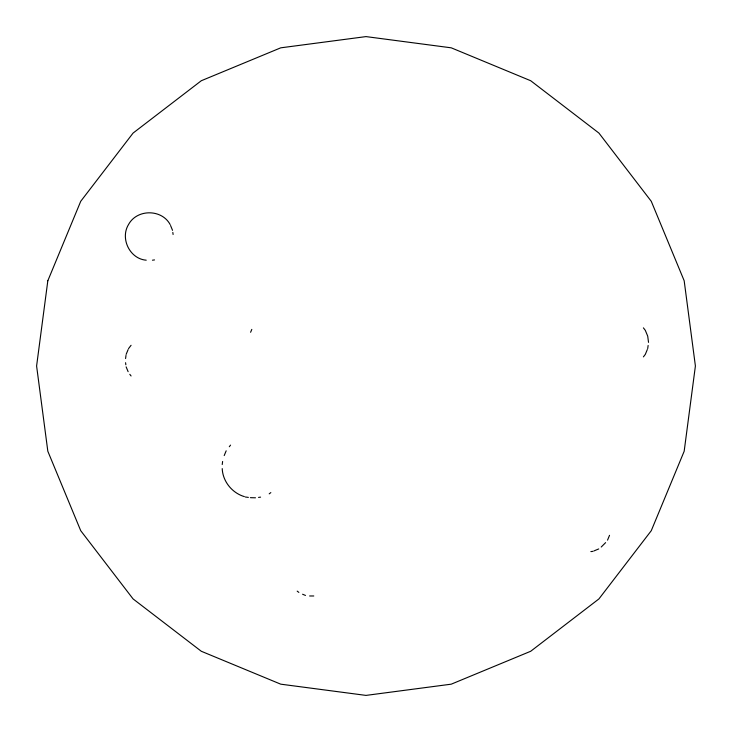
<?xml version="1.0" encoding="UTF-8"?>
<svg xmlns="http://www.w3.org/2000/svg" width="732" height="732" viewBox="0 0 732 732"><rect width="100%" height="100%" fill="white"/><g stroke="black" fill="none" stroke-linecap="round" stroke-linejoin="round"><path stroke-width="1.1" d="M125.575 358.552L125.986 355.441M222.217 464.536L222.62 461.471M647.71 348.597L648.122 345.486M126.124 354.407L128.127 349.576M250.6 332.282L251.799 329.391M224.202 455.569L226.17 450.82M647.308 349.557L645.313 354.389L643.401 356.877M607.533 540.143L609.536 535.312M128.521 348.615L131.074 345.294M229.299 446.74L230.553 445.111M605.62 542.632L601.219 547.024M269.202 493.853L270.831 492.599M593.908 550.94L598.73 548.936M152.448 260.189L154.525 259.924M255.486 497.806L250.39 497.668M258.552 497.403L260.583 497.138M590.861 551.608L592.938 551.333M313.772 595.976L309.627 595.976M146.226 260.189C129.793 258.927 119.957 238.467 128.521 224.55C136.948 208.904 161.735 208.904 170.153 224.55M245.302 497.001L248.358 497.403M244.351 496.607C232.126 492.993 222.738 481.409 222.217 468.608M302.581 594.238L305.482 595.436M297.192 591.127L298.848 592.398M643.401 327.863L645.313 330.352L647.71 336.153L648.534 342.375M129.802 374.308L131.074 375.964M170.556 225.52L172.551 230.351M126.124 366.851L128.127 371.682M172.825 232.419L173.1 234.496M125.575 362.706L125.849 364.774M47.827 280.749L36.6 366L47.827 451.251L80.73 530.7L133.078 598.922L201.3 651.27L280.749 684.173L366 695.4L451.251 684.173L530.7 651.27L598.922 598.922L651.27 530.7L684.173 451.251L695.4 366L684.173 280.749L651.27 201.3L598.922 133.078L530.7 80.73L451.251 47.827L366 36.6L280.749 47.827L201.3 80.73L133.078 133.078L80.73 201.3L47.827 280.749"/></g></svg>
